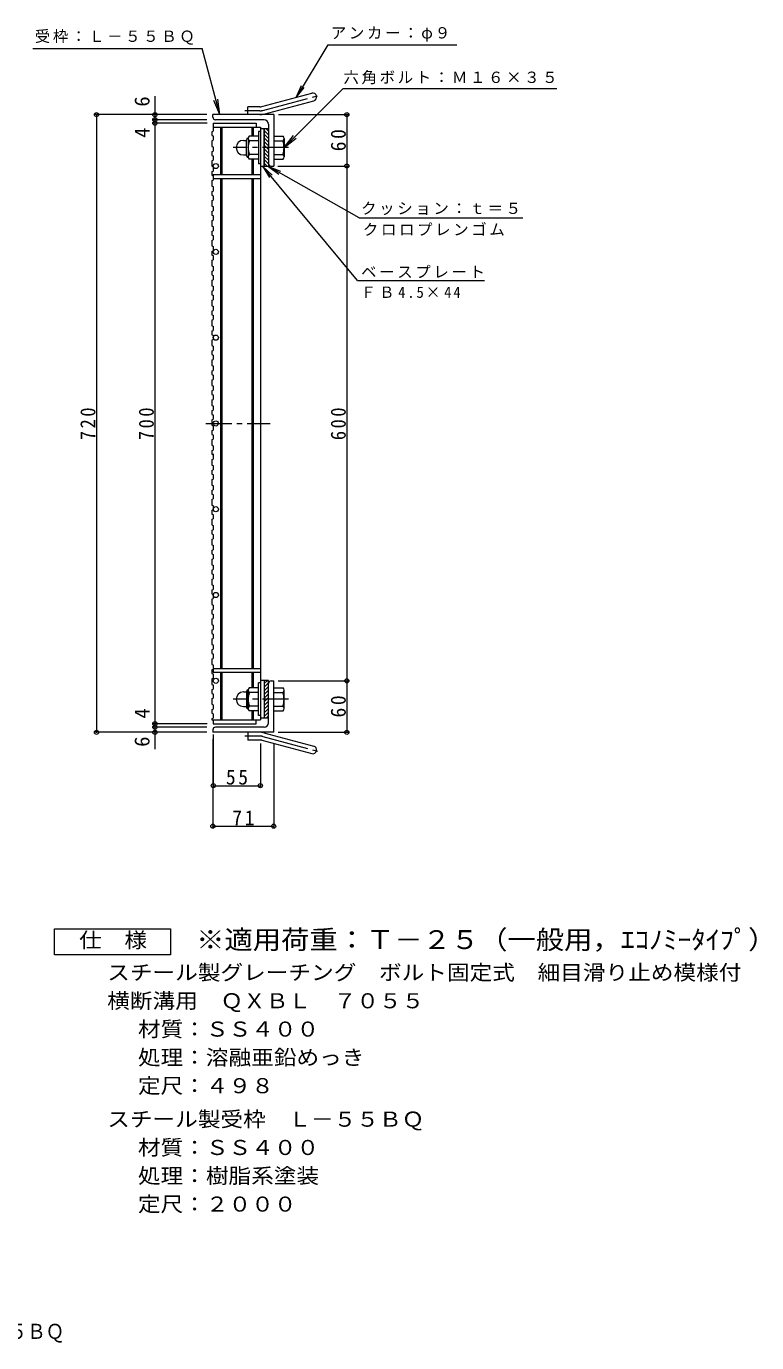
# Model space of a CAD drawing. Units: millimetres, scale not verified. Extents: x -1006 to 1052, y -826 to 807.
# Drawn here: x 200 to 1052, y -826 to 708 of the extents above; entities that cross this region are included whole.
import ezdxf
from ezdxf.enums import TextEntityAlignment as Align

# ---------------------------------------------------------------- set-up
doc = ezdxf.new("R2010")
doc.units = ezdxf.units.MM
doc.header["$LTSCALE"] = 6
doc.header["$PDMODE"] = 32
doc.header["$PDSIZE"] = 4.8
doc.linetypes.add('CHAIN1', pattern=[8, 5, -1, 1, -1])
doc.linetypes.add('CHAIN2', pattern=[12, 9, -1, 1, -1])
for name, color, linetype, lineweight in [('0-1_躯体', 2, 'Continuous', 9), ('0-2_仕上', 3, 'Continuous', 9), ('0-4_その他', 7, 'Continuous', 9), ('0-5_寸法', 7, 'Continuous', 9), ('F-4_F-4ﾚｲﾔ', 2, 'Continuous', 9)]:
    doc.layers.add(name, color=color, linetype=linetype, lineweight=lineweight)
doc.layers.add('F-0_F-0ﾚｲﾔ', color=2, linetype='Continuous')
doc.layers.add('F-5_F-5ﾚｲﾔ', color=3, linetype='Continuous')
doc.styles.add('ＭＳ ゴシック', font='')
doc.styles.get('ＭＳ ゴシック').set_extended_font_data('MS Gothic')

msp = doc.modelspace()

# ---------------------------------------------------------------- linework, layer by layer
at = {"layer": '0-1_躯体'}
for p, q in [((475.05, 614.736), (533.241, 630.328)), ((458.906, 605.429), (458.906, 614.43)), ((472.721, 614.43), (458.906, 614.43)), ((477.379, 606.043), (535.57, 621.635)), ((488.906, 605.429), (417.906, 605.429)), ((417.906, 602.43), (417.906, 605.429)), ((477.906, 599.43), (420.906, 599.43)), ((488.906, 605.429), (488.906, 545.43)), ((471.106, 585.929), (471.106, 547.93)), ((473.406, 585.929), (471.106, 585.929)), ((482.906, 588.93), (477.906, 588.93)), ((477.906, 544.93), (477.906, 588.93)), ((482.906, 581.85), (477.906, 586.85)), ((482.906, 586.092), (480.068, 588.93)), ((482.906, 594.43), (482.906, 544.93)), ((453.596, 575.43), (457.106, 575.43)), ((457.106, 557.73), (457.106, 576.13)), ((458.906, 577.929), (459.106, 577.929)), ((459.106, 577.68), (459.106, 556.18)), ((471.106, 580.43), (460.144, 580.43)), ((471.106, 574.93), (460.144, 574.93)), ((482.906, 577.607), (477.906, 582.607)), ((482.906, 573.364), (477.906, 578.364)), ((482.906, 569.122), (477.906, 574.122)), ((482.906, 564.879), (477.906, 569.879)), ((488.906, 580.43), (499.867, 580.43)), ((488.906, 574.93), (499.867, 574.93)), ((501.106, 577.929), (500.906, 577.929)), ((500.906, 577.68), (500.906, 556.18)), ((453.606, 558.43), (457.106, 558.43)), ((458.906, 555.93), (459.106, 555.93)), ((471.106, 558.93), (460.144, 558.93)), ((471.106, 553.43), (460.144, 553.43)), ((482.906, 560.637), (477.906, 565.637)), ((482.906, 556.394), (477.906, 561.394)), ((482.906, 552.151), (477.906, 557.151)), ((482.906, 547.909), (477.906, 552.909)), ((488.906, 558.93), (499.867, 558.93)), ((488.906, 553.43), (499.867, 553.43)), ((501.106, 555.93), (500.906, 555.93)), ((473.406, 547.93), (471.106, 547.93)), ((481.642, 544.93), (477.906, 548.666)), ((482.906, 544.93), (477.906, 544.93)), ((485.906, 545.43), (488.906, 545.43)), ((471.106, -95.07), (471.106, -57.07)), ((473.406, -57.07), (471.106, -57.07)), ((481.642, -54.07), (477.906, -57.807)), ((477.906, -54.07), (477.906, -98.07)), ((482.906, -54.07), (477.906, -54.07)), ((482.906, -57.049), (477.906, -62.049)), ((482.906, -61.292), (477.906, -66.292)), ((482.906, -103.57), (482.906, -54.07)), ((485.906, -54.57), (488.906, -54.57)), ((488.906, -114.57), (488.906, -54.57)), ((453.606, -67.57), (457.106, -67.57)), ((457.106, -66.87), (457.106, -85.27)), ((458.906, -65.07), (459.106, -65.07)), ((459.106, -86.82), (459.106, -65.32)), ((471.106, -62.57), (460.144, -62.57)), ((471.106, -68.07), (460.144, -68.07)), ((482.906, -65.534), (477.906, -70.534)), ((482.906, -69.777), (477.906, -74.777)), ((482.906, -74.02), (477.906, -79.02)), ((488.906, -62.57), (499.867, -62.57)), ((488.906, -68.07), (499.867, -68.07)), ((501.106, -65.07), (500.906, -65.07)), ((500.906, -86.82), (500.906, -65.32)), ((453.596, -84.57), (457.106, -84.57)), ((458.906, -87.07), (459.106, -87.07)), ((471.106, -84.07), (460.144, -84.07)), ((471.106, -89.57), (460.144, -89.57)), ((482.906, -78.262), (477.906, -83.262)), ((482.906, -82.505), (477.906, -87.505)), ((482.906, -86.748), (477.906, -91.748)), ((482.906, -90.99), (477.906, -95.99)), ((488.906, -84.07), (499.867, -84.07)), ((488.906, -89.57), (499.867, -89.57)), ((501.106, -87.07), (500.906, -87.07)), ((473.406, -95.07), (471.106, -95.07)), ((482.906, -98.07), (477.906, -98.07)), ((482.906, -95.233), (480.068, -98.07)), ((417.906, -111.57), (417.906, -114.57)), ((488.906, -114.57), (417.906, -114.57)), ((477.906, -108.57), (420.906, -108.57)), ((458.906, -114.57), (458.906, -123.57)), ((477.379, -115.183), (535.57, -130.776)), ((472.721, -123.57), (458.906, -123.57)), ((475.05, -123.877), (533.241, -139.469))]:
    msp.add_line(p, q, dxfattribs=at)
at = {"layer": '0-1_躯体', "linetype": 'CHAIN2'}
for p, q in [((476.215, 610.39), (541.381, 627.851)), ((472.721, 609.93), (455.101, 609.93)), ((472.721, -119.07), (455.101, -119.07)), ((476.215, -119.53), (541.381, -136.991))]:
    msp.add_line(p, q, dxfattribs=at)
at = {"layer": '0-1_躯体', "linetype": 'CHAIN1'}
for p, q in [((505.991, 566.93), (441.804, 566.93)), ((505.991, -76.07), (441.804, -76.07))]:
    msp.add_line(p, q, dxfattribs=at)
at = {"layer": '0-1_躯体'}
for centre, radius, start, end in [((534.406, 625.982), 4.5, 285.00014, 104.99991), ((472.721, 623.429), 9, 270, 285.00002), ((420.906, 602.43), 3, 180, 270), ((472.721, 623.429), 18, 270, 285), ((477.906, 594.43), 5, 0, 90), ((453.596, 566.94), 8.49, 90, 180), ((458.906, 576.13), 1.8, 90, 180), ((463.266, 577.68), 4.16, 138.61835, 221.37988), ((483.106, 566.93), 24, 160.52881, 199.47119), ((476.906, 566.93), 24, 340.52881, 19.47119), ((496.746, 577.68), 4.16, 318.62012, 41.38165), ((453.606, 566.93), 8.5, 180, 270), ((458.906, 557.73), 1.8, 180, 270), ((463.266, 556.18), 4.16, 138.62012, 221.38165), ((496.746, 556.18), 4.16, 318.61835, 41.37988), ((485.906, 548.43), 3, 180, 270), ((485.906, -57.57), 3, 90, 180), ((453.606, -76.07), 8.5, 90, 180), ((453.596, -76.08), 8.49, 180, 270), ((458.906, -66.87), 1.8, 90, 180), ((463.266, -65.32), 4.16, 138.61835, 221.37988), ((483.106, -76.07), 24, 160.52881, 199.47119), ((476.906, -76.07), 24, 340.52881, 19.47119), ((496.746, -65.32), 4.16, 318.62012, 41.38165), ((458.906, -85.27), 1.8, 180, 270), ((463.266, -86.82), 4.16, 138.62012, 221.38165), ((496.746, -86.82), 4.16, 318.61835, 41.37988), ((477.906, -103.57), 5, 270, 0), ((420.906, -111.57), 3, 90, 180), ((472.721, -132.57), 18, 75, 90), ((472.721, -132.57), 9, 74.99998, 90), ((534.406, -135.122), 4.5, 255.00009, 74.99986)]:
    msp.add_arc(centre, radius, start, end, dxfattribs=at)
at = {"layer": '0-1_躯体', "linetype": 'CHAIN2'}
for centre, start, end in [((472.721, 623.429), 270, 284.99995), ((472.721, -132.57), 75.00005, 90)]:
    msp.add_arc(centre, 13.5, start, end, dxfattribs=at)
at = {"layer": '0-2_仕上'}
for p, q in [((416.905, 585.507), (418.406, 586.019)), ((418.406, 595.43), (468.405, 595.43)), ((418.406, 595.43), (418.406, 586.019)), ((418.406, 590.929), (473.406, 590.929)), ((426.905, 590.929), (426.905, 535.429)), ((428.406, 590.929), (428.406, 535.429)), ((463.405, 590.929), (463.405, 580.43)), ((464.906, 590.929), (464.906, 580.43)), ((468.405, 595.43), (468.405, 590.929)), ((473.406, 590.929), (473.406, -100.071)), ((477.905, 588.93), (473.406, 588.93)), ((477.905, 588.93), (477.905, 544.929)), ((416.905, 574.964), (418.406, 575.476)), ((418.406, 567.905), (418.406, 562.792)), ((416.905, 562.281), (418.406, 562.792)), ((418.406, 557.362), (418.406, 552.249)), ((463.405, 553.429), (463.405, 535.429)), ((464.906, 553.429), (464.906, 535.429)), ((416.905, 551.738), (418.406, 552.249)), ((416.905, 539.054), (418.406, 539.566)), ((418.406, 544.679), (418.406, 539.566)), ((477.905, 544.929), (473.406, 544.929)), ((416.905, 528.511), (418.406, 529.023)), ((418.406, 535.429), (418.406, 529.023)), ((418.406, 535.429), (473.406, 535.429)), ((418.406, 530.93), (473.406, 530.93)), ((426.905, 530.93), (426.905, -40.071)), ((428.406, 530.93), (428.406, -40.071)), ((463.405, 530.93), (463.405, -40.071)), ((464.906, 530.93), (464.906, -40.071)), ((416.905, 515.828), (418.406, 516.339)), ((418.406, 521.453), (418.406, 516.339)), ((418.406, 510.909), (418.406, 505.796)), ((416.905, 505.285), (418.406, 505.796)), ((416.905, 492.601), (418.406, 493.113)), ((416.905, 492.601), (416.905, 488.194)), ((418.406, 498.226), (418.406, 493.113)), ((416.905, 488.194), (418.406, 487.683)), ((416.905, 482.058), (418.406, 482.57)), ((418.406, 487.683), (418.406, 482.57)), ((416.905, 469.375), (418.406, 469.887)), ((418.406, 475), (418.406, 469.887)), ((418.406, 464.457), (418.406, 459.343)), ((416.905, 458.832), (418.406, 459.343)), ((416.905, 446.149), (418.406, 446.66)), ((418.406, 451.774), (418.406, 446.66)), ((416.905, 435.605), (418.406, 436.117)), ((418.406, 441.23), (418.406, 436.117)), ((416.905, 422.922), (418.406, 423.434)), ((418.406, 428.547), (418.406, 423.434)), ((418.406, 418.003), (418.406, 412.89)), ((416.905, 412.379), (418.406, 412.89)), ((416.905, 399.696), (418.406, 400.207)), ((418.406, 405.32), (418.406, 400.207)), ((416.905, 389.153), (418.406, 389.664)), ((418.406, 394.777), (418.406, 389.664)), ((416.905, 376.469), (418.406, 376.981)), ((418.406, 382.094), (418.406, 376.981)), ((418.406, 371.551), (418.406, 366.438)), ((416.905, 365.926), (418.406, 366.438)), ((416.905, 353.243), (418.406, 353.754)), ((418.406, 358.868), (418.406, 353.754)), ((416.905, 342.7), (418.406, 343.211)), ((418.406, 348.325), (418.406, 343.211)), ((416.905, 330.017), (418.406, 330.528)), ((418.406, 335.641), (418.406, 330.528)), ((418.406, 325.098), (418.406, 319.985)), ((416.905, 319.474), (418.406, 319.985)), ((416.905, 306.791), (418.406, 307.302)), ((418.406, 312.415), (418.406, 307.302)), ((416.905, 296.247), (418.406, 296.759)), ((418.406, 301.872), (418.406, 296.759)), ((416.905, 283.564), (418.406, 284.075)), ((418.406, 289.189), (418.406, 284.075)), ((418.406, 278.645), (418.406, 273.532)), ((416.905, 273.021), (418.406, 273.532)), ((416.905, 260.338), (418.406, 260.849)), ((418.406, 265.962), (418.406, 260.849)), ((416.905, 249.794), (418.406, 250.306)), ((416.905, 237.111), (418.406, 237.622)), ((418.406, 242.736), (418.406, 237.622)), ((416.905, 226.568), (418.406, 227.08)), ((418.406, 219.51), (418.406, 214.396)), ((416.905, 213.885), (418.406, 214.396)), ((416.905, 203.342), (418.406, 203.853)), ((418.406, 210.131), (418.406, 203.853)), ((416.905, 190.658), (418.406, 191.17)), ((418.406, 196.283), (418.406, 191.17)), ((416.905, 180.115), (418.406, 180.627)), ((418.406, 173.057), (418.406, 167.943)), ((416.905, 167.432), (418.406, 167.943)), ((416.905, 156.889), (418.406, 157.4)), ((416.905, 144.206), (418.406, 144.717)), ((418.406, 149.83), (418.406, 144.717)), ((416.905, 133.662), (418.406, 134.174)), ((418.406, 126.604), (418.406, 121.491)), ((416.905, 120.979), (418.406, 121.491)), ((416.905, 110.436), (418.406, 110.947)), ((416.905, 97.753), (418.406, 98.264)), ((418.406, 103.378), (418.406, 98.264)), ((416.905, 87.21), (418.406, 87.721)), ((418.406, 80.152), (418.406, 75.038)), ((416.905, 74.527), (418.406, 75.038)), ((416.905, 63.984), (418.406, 64.495)), ((416.905, 51.301), (418.406, 51.812)), ((418.406, 56.925), (418.406, 51.812)), ((416.905, 40.757), (418.406, 41.269)), ((418.406, 33.699), (418.406, 28.586)), ((416.905, 28.074), (418.406, 28.586)), ((416.905, 17.531), (418.406, 18.042)), ((416.905, 4.848), (418.406, 5.359)), ((418.406, 10.473), (418.406, 5.359)), ((416.905, -5.695), (418.406, -5.184)), ((418.406, -0.071), (418.406, -5.184)), ((418.406, -12.754), (418.406, -17.867)), ((416.905, -18.378), (418.406, -17.867)), ((416.905, -28.922), (418.406, -28.41)), ((416.905, -41.605), (418.406, -41.093)), ((418.406, -35.98), (418.406, -44.57)), ((418.406, -40.071), (473.406, -40.071)), ((418.406, -44.57), (473.406, -44.57)), ((426.905, -44.57), (426.905, -100.071)), ((428.406, -44.57), (428.406, -100.071)), ((463.405, -44.57), (463.405, -62.571)), ((464.906, -44.57), (464.906, -62.571)), ((416.905, -52.148), (418.406, -51.637)), ((418.406, -59.206), (418.406, -64.32)), ((477.905, -54.07), (473.406, -54.07)), ((477.905, -54.07), (477.905, -98.071)), ((416.905, -64.831), (418.406, -64.32)), ((416.905, -75.374), (418.406, -74.863)), ((416.905, -88.057), (418.406, -87.546)), ((418.406, -82.432), (418.406, -87.546)), ((463.405, -89.571), (463.405, -100.071)), ((464.906, -89.571), (464.906, -100.071)), ((416.905, -98.6), (418.406, -98.089)), ((418.406, -100.071), (418.406, -104.571)), ((418.406, -104.571), (468.405, -104.571)), ((468.405, -104.571), (468.405, -100.071)), ((477.905, -98.071), (473.406, -98.071))]:
    msp.add_line(p, q, dxfattribs=at)
at = {"layer": '0-2_仕上', "linetype": 'CHAIN1'}
msp.add_line((409.939, 245.429), (484.94, 245.429), dxfattribs=at)
at = {"layer": '0-2_仕上'}
for points in [[(416.905, 585.507), (416.905, 581.1), (418.406, 580.589), (418.406, 575.476)], [(416.905, 574.964), (416.905, 568.417), (418.406, 567.905)], [(416.905, 562.281), (416.905, 557.873), (418.406, 557.362)], [(416.905, 551.738), (416.905, 545.19), (418.406, 544.679)], [(416.905, 539.054), (416.905, 534.647), (418.406, 534.136)], [(416.905, 528.511), (416.905, 521.964), (418.406, 521.453)], [(416.905, 515.828), (416.905, 511.421), (418.406, 510.909)], [(416.905, 505.285), (416.905, 498.738), (418.406, 498.226)], [(416.905, 482.058), (416.905, 475.511), (418.406, 475)], [(416.905, 469.375), (416.905, 464.968), (418.406, 464.457)], [(416.905, 458.832), (416.905, 452.285), (418.406, 451.774)], [(416.905, 446.149), (416.905, 441.741), (418.406, 441.23)], [(416.905, 435.605), (416.905, 429.058), (418.406, 428.547)], [(416.905, 422.922), (416.905, 418.515), (418.406, 418.003)], [(416.905, 412.379), (416.905, 405.832), (418.406, 405.32)], [(416.905, 399.696), (416.905, 395.288), (418.406, 394.777)], [(416.905, 389.153), (416.905, 382.605), (418.406, 382.094)], [(416.905, 376.469), (416.905, 372.062), (418.406, 371.551)], [(416.905, 365.926), (416.905, 359.379), (418.406, 358.868)], [(416.905, 353.243), (416.905, 348.836), (418.406, 348.325)], [(416.905, 342.7), (416.905, 336.153), (418.406, 335.641)], [(416.905, 330.017), (416.905, 325.61), (418.406, 325.098)], [(416.905, 319.474), (416.905, 312.926), (418.406, 312.415)], [(416.905, 306.791), (416.905, 302.383), (418.406, 301.872)], [(416.905, 296.247), (416.905, 289.7), (418.406, 289.189)], [(416.905, 283.564), (416.905, 279.157), (418.406, 278.645)], [(416.905, 273.021), (416.905, 266.474), (418.406, 265.962)], [(416.905, 260.338), (416.905, 255.93), (418.406, 255.419), (418.406, 250.306)], [(416.905, 249.794), (416.905, 243.247), (418.406, 242.736)], [(416.905, 237.111), (416.905, 232.704), (418.406, 232.193), (418.406, 227.08)], [(416.905, 226.568), (416.905, 220.021), (418.406, 219.51)], [(416.905, 213.885), (416.905, 209.477), (418.406, 208.966)], [(416.905, 203.342), (416.905, 196.794), (418.406, 196.283)], [(416.905, 190.658), (416.905, 186.251), (418.406, 185.74), (418.406, 180.627)], [(416.905, 180.115), (416.905, 173.568), (418.406, 173.057)], [(416.905, 167.432), (416.905, 163.024), (418.406, 162.513), (418.406, 157.4)], [(416.905, 156.889), (416.905, 150.342), (418.406, 149.83)], [(416.905, 144.206), (416.905, 139.798), (418.406, 139.287), (418.406, 134.174)], [(416.905, 133.662), (416.905, 127.115), (418.406, 126.604)], [(416.905, 120.979), (416.905, 116.572), (418.406, 116.061), (418.406, 110.947)], [(416.905, 110.436), (416.905, 103.889), (418.406, 103.378)], [(416.905, 97.753), (416.905, 93.346), (418.406, 92.834), (418.406, 87.721)], [(416.905, 87.21), (416.905, 80.663), (418.406, 80.152)], [(416.905, 74.527), (416.905, 70.119), (418.406, 69.608), (418.406, 64.495)], [(416.905, 63.984), (416.905, 57.437), (418.406, 56.925)], [(416.905, 51.301), (416.905, 46.893), (418.406, 46.382), (418.406, 41.269)], [(416.905, 40.757), (416.905, 34.21), (418.406, 33.699)], [(416.905, 28.074), (416.905, 23.667), (418.406, 23.155), (418.406, 18.042)], [(416.905, 17.531), (416.905, 10.984), (418.406, 10.473)], [(416.905, 4.848), (416.905, 0.44), (418.406, -0.071)], [(416.905, -5.695), (416.905, -12.242), (418.406, -12.754)], [(416.905, -18.378), (416.905, -22.786), (418.406, -23.297), (418.406, -28.41)], [(416.905, -28.922), (416.905, -35.469), (418.406, -35.98)], [(416.905, -41.605), (416.905, -46.012), (418.406, -46.523), (418.406, -51.637)], [(416.905, -52.148), (416.905, -58.695), (418.406, -59.206)], [(416.905, -64.831), (416.905, -69.238), (418.406, -69.75), (418.406, -74.863)], [(416.905, -75.374), (416.905, -81.921), (418.406, -82.432)], [(416.905, -88.057), (416.905, -92.465), (418.406, -92.976), (418.406, -98.089)], [(416.905, -98.6), (416.905, -100.071), (473.406, -100.071)]]:
    msp.add_lwpolyline(points, dxfattribs=at)
for centre in [(421.406, 545.429), (421.406, 445.429), (421.406, 345.429), (421.406, 245.429), (421.406, 145.429), (421.406, 45.429), (421.406, -54.571)]:
    msp.add_circle(centre, 3, dxfattribs=at)
at = {"layer": '0-4_その他'}
for p, q in [((350.368, 627.009), (350.368, -134.065)), ((410.739, 605.429), (280.459, 605.429)), ((282.26, 605.429), (282.26, -114.57)), ((410.739, 599.43), (348.568, 599.43)), ((494.51, 605.429), (575.951, 605.429)), ((574.152, 605.429), (574.152, -114.57)), ((411.239, 595.429), (348.568, 595.429)), ((493.865, 545.429), (575.951, 545.429)), ((494.219, -54.57), (575.951, -54.57)), ((411.239, -104.57), (348.568, -104.57)), ((410.739, -114.57), (280.459, -114.57)), ((410.739, -108.57), (348.568, -108.57)), ((417.906, -122.46), (417.906, -225.54)), ((418.406, -117.013), (418.406, -178.603)), ((494.219, -114.57), (575.951, -114.57)), ((473.406, -127.644), (473.406, -178.603)), ((488.906, -127.097), (488.906, -225.54)), ((418.406, -176.803), (473.406, -176.803)), ((417.906, -224.04), (488.906, -224.04))]:
    msp.add_line(p, q, dxfattribs=at)
for p in [(282.26, 605.429), (350.368, 605.429), (350.368, 599.43), (574.152, 605.429), (350.368, 595.429), (574.152, 545.429), (574.152, -54.57), (350.368, -104.57), (350.368, -108.57), (282.26, -114.57), (350.368, -114.57), (574.152, -114.57), (418.406, -176.803), (473.406, -176.803), (417.906, -224.04), (488.906, -224.04)]:
    msp.add_point(p, dxfattribs=at)
at = {"layer": '0-5_寸法'}
for p, q in [((208.198, 682.593), (405.317, 682.593)), ((425.993, 605.43), (405.317, 682.593)), ((552.107, 686.625), (702.235, 686.625)), ((500.906, 566.93), (569.694, 635.718)), ((515.164, 625.485), (524.53, 637.201)), ((569.694, 635.718), (818.803, 635.718)), ((425.993, 605.43), (419.105, 622.06)), ((425.993, 605.43), (423.643, 623.276)), ((500.906, 566.93), (511.863, 581.21)), ((500.906, 566.93), (515.186, 577.887)), ((476.157, 544.929), (484.145, 532.234)), ((482.905, 544.93), (494.885, 535.903)), ((588.563, 485.156), (779.217, 485.156)), ((586.517, 411.897), (734.592, 411.897))]:
    msp.add_line(p, q, dxfattribs=at)
for points in [[(552.107, 686.625), (515.164, 625.485), (521.179, 639.226)], [(586.517, 411.897), (476.157, 544.929), (487.159, 534.734)], [(588.563, 485.156), (482.905, 544.93), (496.813, 539.311)]]:
    msp.add_lwpolyline(points, dxfattribs=at)
at = {"layer": 'F-4_F-4ﾚｲﾔ'}
msp.add_lwpolyline([(233.511, -373.856), (233.511, -343.855), (368.511, -343.855), (368.511, -373.856)], close=True, dxfattribs=at)

# ---------------------------------------------------------------- texts
at = {"layer": '0-4_その他', "color": 2, "style": 'ＭＳ ゴシック'}
for s, p in [('6', (349.368, 614.739)), ('4', (349.368, 578.403)), ('4', (349.368, -98.589)), ('6', (349.368, -131.511))]:
    msp.add_text(s, height=17.6, rotation=90, dxfattribs=at).set_placement(p, align=Align.BOTTOM_LEFT)
at = {"layer": '0-4_その他', "color": 2, "char_height": 17.6, "attachment_point": 7, "rotation": 90, "style": 'ＭＳ ゴシック'}
for s, insert in [('\\T1.27;\\W0.95;60', (573.151, 562.679)), ('\\T1.27;\\W0.9;720', (281.259, 225.93)), ('\\T1.27;\\W0.9;700', (349.368, 225.93)), ('\\T1.27;\\W0.9;600', (573.151, 225.93)), ('\\T1.27;\\W0.95;60', (573.151, -97.32))]:
    msp.add_mtext(s, dxfattribs=dict(at, insert=insert))
at = {"layer": '0-4_その他', "color": 2, "char_height": 17.6, "attachment_point": 7, "style": 'ＭＳ ゴシック'}
for s, insert in [('\\T1.27;\\W0.95;55', (433.155, -175.803)), ('\\T1.27;\\W0.95;71', (440.656, -223.04))]:
    msp.add_mtext(s, dxfattribs=dict(at, insert=insert))
at = {"layer": '0-5_寸法', "char_height": 13.2, "attachment_point": 7, "style": 'ＭＳ ゴシック'}
for s, insert in [('\\T1.17;アンカー：φ９', (555.48, 690.571)), ('\\T1.17;受枠：Ｌ－５５ＢＱ', (210.366, 686.898)), ('\\T1.17;六角ボルト：Ｍ１６×３５', (570.211, 640.773)), ('\\T1.17;クッション：ｔ＝５', (590.764, 488.25)), ('\\T1.17;クロロプレンゴム', (592.82, 464.076)), ('\\T1.17;ベースプレート', (590.764, 414.823)), ('\\T1.26;\\W0.95;ＦＢ4.5×44', (590.764, 391.587))]:
    msp.add_mtext(s, dxfattribs=dict(at, insert=insert))
at = {"layer": 'F-0_F-0ﾚｲﾔ', "style": 'ＭＳ ゴシック', "width": 0.9}
msp.add_text('ＱＸＢＬ\u3000７０５５＋Ｌ－５５ＢＱ', height=17.6, dxfattribs=at).set_placement((-101.035, -826.923), align=Align.BOTTOM_LEFT)
at = {"layer": 'F-4_F-4ﾚｲﾔ', "style": 'ＭＳ ゴシック', "width": 1.1}
for s, p in [('仕\u3000様', (262.011, -370.855)), ('スチール製グレーチング\u3000ボルト固定式\u3000細目滑り止め模様付', (294.765, -408.607)), ('横断溝用\u3000ＱＸＢＬ\u3000７０５５', (294.765, -441.607)), ('材質：ＳＳ４００', (330.592, -474.607)), ('処理：溶融亜鉛めっき', (330.592, -507.607)), ('定尺：４９８', (330.592, -540.608)), ('スチール製受枠\u3000Ｌ－５５ＢＱ', (294.765, -579.607)), ('材質：ＳＳ４００', (330.592, -612.607)), ('処理：樹脂系塗装', (330.592, -645.607)), ('定尺：２０００', (330.592, -678.607))]:
    msp.add_text(s, height=17.6, dxfattribs=at).set_placement(p, align=Align.BOTTOM_LEFT)
at = {"layer": 'F-5_F-5ﾚｲﾔ', "style": 'ＭＳ ゴシック', "width": 1.1}
msp.add_text('※適用荷重：Ｔ－２５（一般用，ｴｺﾉﾐｰﾀｲﾌﾟ）', height=21.99, dxfattribs=at).set_placement((398.511, -373.856), align=Align.BOTTOM_LEFT)

doc.saveas('drawing.dxf')
